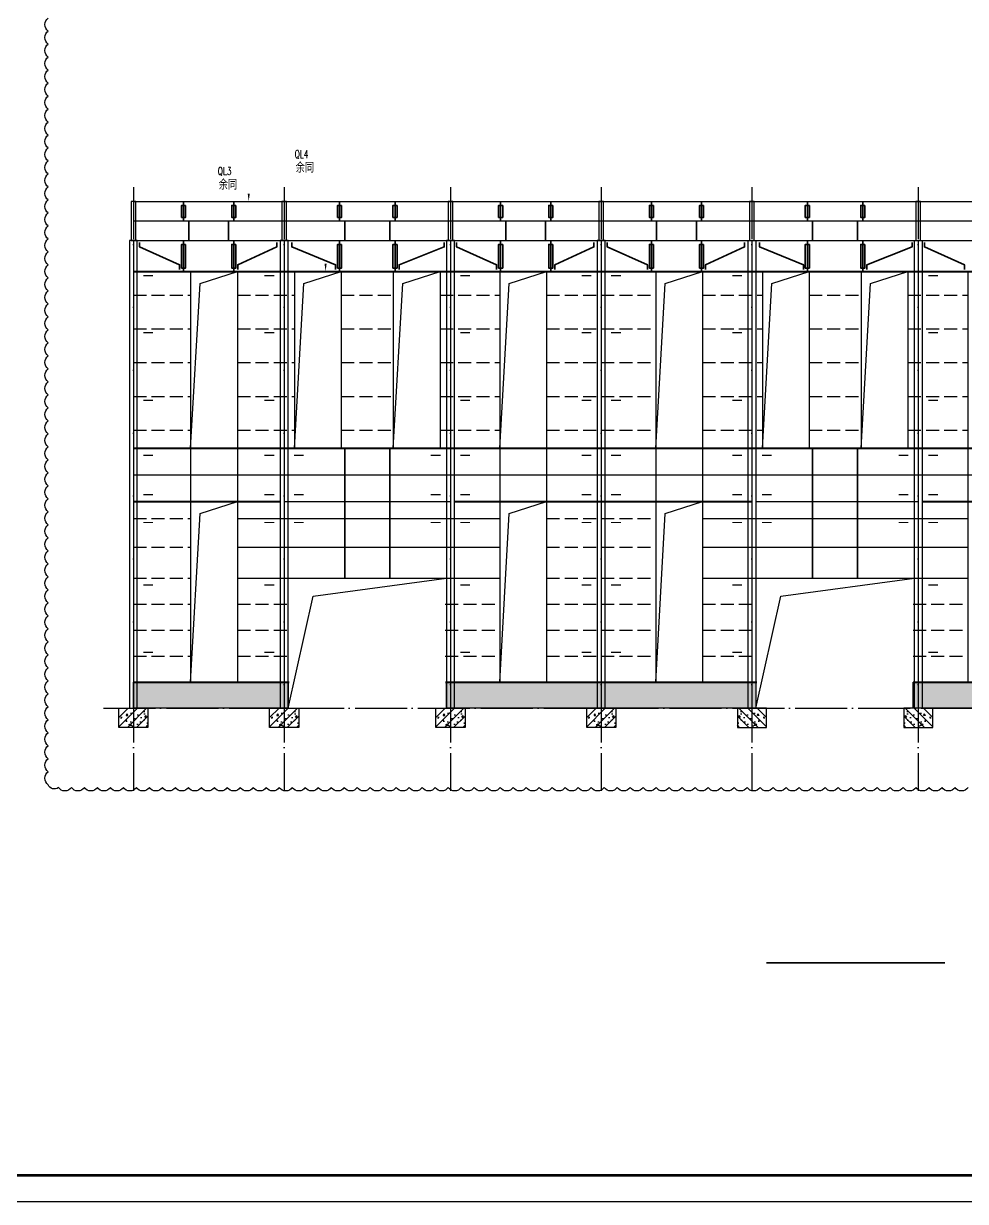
# Model space of a CAD drawing. Extents: x 95752 to 843522, y -411933 to 75567.
# Drawn here: x 734137 to 770378, y -113089 to -67764 of the extents above; entities that cross this region are included whole.
import ezdxf

# ---------------------------------------------------------------- set-up
doc = ezdxf.new("R2010")
doc.units = 0
doc.header["$LTSCALE"] = 1000
doc.header["$MEASUREMENT"] = 0
doc.linetypes.add('DASH', pattern=[0.35, 0.25, -0.1])
doc.linetypes.add('DOTE', pattern=[2.42, 2, -0.2, 0.02, -0.2])
for name, color, linetype in [('DIM_SYMB', 3, 'Continuous'), ('DOTE', 1, 'Continuous'), ('PUB_TITLE', 4, 'Continuous'), ('修改说明', 190, 'Continuous'), ('檩条', 4, 'Continuous'), ('钢柱', 6, 'Continuous')]:
    doc.layers.add(name, color=color, linetype=linetype)
doc.layers.add('拉杆', color=3, linetype='Continuous', lineweight=35)
doc.styles.add('_TCH_DIM', font='SIMPLEX', dxfattribs={"bigfont": 'GBCBIG'})

# ---------------------------------------------------------------- blocks, each defined once
blk = doc.blocks.new('qmlt4')
at = {"layer": '檩条', "color": 4}
for points in [[(600076, -644658), (654076, -644658)], [(600076, -645408), (654076, -645408)], [(600076, -646158), (654076, -646158)], [(602276, -647358), (602276, -655758)], [(604076, -647358), (604076, -655758)], [(606276, -647358), (606276, -654158)], [(608076, -647358), (608076, -654158)], [(610076, -647358), (610076, -654158)], [(611876, -647358), (611876, -654158)], [(614176, -647358), (614176, -655758)], [(615976, -647358), (615976, -655758)], [(620176, -647358), (620176, -655758)], [(621976, -647358), (621976, -655758)], [(624276, -647358), (624276, -654158)], [(626076, -647358), (626076, -654158)], [(628076, -647358), (628076, -654158)], [(629876, -647358), (629876, -654158)], [(632176, -647358), (632176, -655758)], [(633976, -647358), (633976, -655758)], [(638176, -647358), (638176, -655758)], [(639976, -647358), (639976, -655758)], [(642276, -647358), (642276, -654158)], [(644076, -647358), (644076, -654158)], [(646076, -647358), (646076, -654158)], [(647876, -647358), (647876, -654158)], [(650076, -647358), (650076, -654158)], [(651876, -647358), (651876, -654158)], [(600076, -655183), (654076, -655183)], [(602276, -655758), (602276, -663158)], [(604076, -655758), (604076, -663158)], [(614176, -655758), (614176, -663158)], [(615976, -655758), (615976, -663158)], [(620176, -655758), (620176, -663158)], [(621976, -655758), (621976, -663158)], [(632176, -655758), (632176, -663158)], [(633976, -655758), (633976, -663158)], [(638176, -655758), (638176, -663158)], [(639976, -655758), (639976, -663158)], [(605876, -656208), (612276, -656208)], [(624026, -656208), (630276, -656208)], [(650076, -656208), (650076, -663158)], [(651876, -656208), (651876, -663158)], [(604076, -656858), (614176, -656858)], [(621976, -656858), (632176, -656858)], [(639976, -656858), (650076, -656858)], [(604076, -657958), (614176, -657958)], [(621976, -657958), (632176, -657958)], [(639976, -657958), (650076, -657958)], [(604076, -659158), (614176, -659158)], [(621976, -659158), (632176, -659158)], [(639976, -659158), (650076, -659158)]]:
    blk.add_lwpolyline(points, dxfattribs=at)
at = {"layer": '檩条', "color": 2, "const_width": 80}
for points in [[(600076, -647358), (654076, -647358)], [(600076, -654158), (654076, -654158)], [(600076, -656208), (605726, -656208)], [(612426, -656208), (623876, -656208)], [(630426, -656208), (654076, -656208)], [(600076, -663158), (606076, -663158)], [(612076, -663158), (624076, -663158)], [(630076, -663158), (642026, -663158)], [(648126, -663158), (654076, -663158)]]:
    blk.add_lwpolyline(points, dxfattribs=at)
at = {"layer": '檩条', "color": 11, "linetype": 'DASH', "ltscale": 2}
for points in [[(600076, -648258), (602276, -648258)], [(604076, -648258), (606276, -648258)], [(608076, -648258), (610076, -648258)], [(611876, -648258), (614176, -648258)], [(615976, -648258), (620176, -648258)], [(621976, -648258), (624276, -648258)], [(626076, -648258), (628076, -648258)], [(629876, -648258), (632176, -648258)], [(633976, -648258), (638176, -648258)], [(639976, -648258), (642276, -648258)], [(644076, -648258), (646076, -648258)], [(647876, -648258), (650076, -648258)], [(651876, -648258), (654076, -648258)], [(600076, -649558), (602276, -649558)], [(604076, -649558), (606276, -649558)], [(608076, -649558), (610076, -649558)], [(611876, -649558), (614176, -649558)], [(615976, -649558), (620176, -649558)], [(621976, -649558), (624276, -649558)], [(626076, -649558), (628076, -649558)], [(629876, -649558), (632176, -649558)], [(633976, -649558), (638176, -649558)], [(639976, -649558), (642276, -649558)], [(644076, -649558), (646076, -649558)], [(647876, -649558), (650076, -649558)], [(651876, -649558), (654076, -649558)], [(600076, -650858), (602276, -650858)], [(604076, -650858), (606276, -650858)], [(608076, -650858), (610076, -650858)], [(611876, -650858), (614176, -650858)], [(615976, -650858), (620176, -650858)], [(621976, -650858), (624276, -650858)], [(626076, -650858), (628076, -650858)], [(629876, -650858), (632176, -650858)], [(633976, -650858), (638176, -650858)], [(639976, -650858), (642276, -650858)], [(644076, -650858), (646076, -650858)], [(647876, -650858), (650076, -650858)], [(651876, -650858), (654076, -650858)], [(600076, -652158), (602276, -652158)], [(604076, -652158), (606276, -652158)], [(608076, -652158), (610076, -652158)], [(611876, -652158), (614176, -652158)], [(615976, -652158), (620176, -652158)], [(621976, -652158), (624276, -652158)], [(626076, -652158), (628076, -652158)], [(629876, -652158), (632176, -652158)], [(633976, -652158), (638176, -652158)], [(639976, -652158), (642276, -652158)], [(644076, -652158), (646076, -652158)], [(647876, -652158), (650076, -652158)], [(651876, -652158), (654076, -652158)], [(600076, -653458), (602276, -653458)], [(604076, -653458), (606276, -653458)], [(608076, -653458), (610076, -653458)], [(611876, -653458), (614176, -653458)], [(615976, -653458), (620176, -653458)], [(621976, -653458), (624276, -653458)], [(626076, -653458), (628076, -653458)], [(629876, -653458), (632176, -653458)], [(633976, -653458), (638176, -653458)], [(639976, -653458), (642276, -653458)], [(644076, -653458), (646076, -653458)], [(647876, -653458), (650076, -653458)], [(651876, -653458), (654076, -653458)], [(600076, -656858), (602276, -656858)], [(615976, -656858), (620176, -656858)], [(633976, -656858), (638176, -656858)], [(651876, -656858), (654076, -656858)], [(600076, -657958), (602276, -657958)], [(615976, -657958), (620176, -657958)], [(633976, -657958), (638176, -657958)], [(651876, -657958), (654076, -657958)], [(600076, -659158), (602276, -659158)], [(615976, -659158), (620176, -659158)], [(633976, -659158), (638176, -659158)], [(651876, -659158), (654076, -659158)], [(600076, -660158), (602276, -660158)], [(604076, -660158), (606076, -660158)], [(612076, -660158), (614176, -660158)], [(615976, -660158), (620176, -660158)], [(621976, -660158), (624076, -660158)], [(630076, -660158), (632176, -660158)], [(633976, -660158), (638176, -660158)], [(639976, -660158), (642076, -660158)], [(648076, -660158), (650076, -660158)], [(651876, -660158), (654076, -660158)], [(600076, -661158), (602276, -661158)], [(604076, -661158), (606076, -661158)], [(612076, -661158), (614176, -661158)], [(615976, -661158), (620176, -661158)], [(621976, -661158), (624076, -661158)], [(630076, -661158), (632176, -661158)], [(633976, -661158), (638176, -661158)], [(639976, -661158), (642076, -661158)], [(648076, -661158), (650076, -661158)], [(651876, -661158), (654076, -661158)], [(600076, -662158), (602276, -662158)], [(604076, -662158), (606076, -662158)], [(612076, -662158), (614176, -662158)], [(615976, -662158), (620176, -662158)], [(621976, -662158), (624076, -662158)], [(630076, -662158), (632176, -662158)], [(633976, -662158), (638176, -662158)], [(639976, -662158), (642076, -662158)], [(648076, -662158), (650076, -662158)], [(651876, -662158), (654076, -662158)]]:
    blk.add_lwpolyline(points, dxfattribs=at)

msp = doc.modelspace()

# ---------------------------------------------------------------- hatches: boundary and pattern name
h = msp.add_hatch()
h.set_pattern_fill('AR-B816', color=251, scale=100, style=0)
h.set_pattern_definition([(0, (0, -37099.56), (0, 121.3104), []), (90, (0, -37099.56), (-121.3104, 121.3104), [121.3104, -121.3104])])
h.paths.add_polyline_path([(786414, -93109), (792514, -93109), (792514, -94109), (786414, -94109)])
h.paths.add_polyline_path([(768364, -93109), (780314, -93109), (780314, -94109), (768364, -94109)])
h.paths.add_polyline_path([(750414, -93109), (762314, -93109), (762314, -94109), (750414, -94109)])
h.paths.add_polyline_path([(738364, -93109), (744314, -93109), (744314, -94109), (738364, -94109)])
h = msp.add_hatch()
h.set_pattern_fill('钢筋混凝土', color=256, scale=100, style=0)
h.set_pattern_definition([(45, (-210645.55, 404526.97), (-176.776695, 176.776695), []), (50, (-210645.55, 404526.97), (717.26018, -62.75213), [75, -825]), (355, (-210645.55, 404527), (-138.75133, 752.19213), [60, -660]), (100.4514, (-210585.8, 404521.74), (578.5094, 689.43954), [63.7402, -701.1421]), (46.1842, (-210645.55, 404727), (1067.24105, -165.519), [112.5, -1237.5]), (96.6356, (-210556.6, 404713.2), (934.6627, 974.1179), [95.6103, -1051.713]), (351.1842, (-210645.5, 404727), (934.662, 974.1186), [90, -990]), (21, (-210545.55, 404676.97), (596.90705, -402.6189), [75, -825]), (326, (-210545.55, 404677), (243.31533, 725.15005), [60, -660]), (71.4514, (-210495.8, 404643.4), (840.22263, 322.5305), [63.7402, -701.1421]), (37.5, (-210645.55, 404526.97), (12.159855, 332.893854), [0, -652, 0, -670, 0, -662.5]), (7.5, (-210645.55, 404526.97), (263.06954, 394.41171), [0, -382, 0, -637, 0, -252.5]), (327.5, (-210868.55, 404526.97), (533.822436, -22.55487), [0, -250, 0, -780, 0, -1035]), (317.5, (-210968.55, 404526.97), (583.18617, 100.10498), [0, -325, 0, -518, 0, -735])])
h.paths.add_polyline_path([(737804.8, -94109), (738923.1, -94109), (738923.1, -94850.8), (737804.8, -94850.8)])
h = msp.add_hatch()
h.set_pattern_fill('钢筋混凝土', color=256, scale=100, style=0)
h.set_pattern_definition([(45, (-204845.55, 404526.97), (-176.776695, 176.776695), []), (50, (-204845.55, 404526.97), (717.26018, -62.75213), [75, -825]), (355, (-204845.55, 404527), (-138.75133, 752.19213), [60, -660]), (100.4514, (-204785.8, 404521.74), (578.5094, 689.43954), [63.7402, -701.1421]), (46.1842, (-204845.55, 404727), (1067.24105, -165.519), [112.5, -1237.5]), (96.6356, (-204756.6, 404713.2), (934.6627, 974.1179), [95.6103, -1051.713]), (351.1842, (-204845.5, 404727), (934.662, 974.1186), [90, -990]), (21, (-204745.55, 404676.97), (596.90705, -402.6189), [75, -825]), (326, (-204745.55, 404677), (243.31533, 725.15005), [60, -660]), (71.4514, (-204695.8, 404643.4), (840.22263, 322.5305), [63.7402, -701.1421]), (37.5, (-204845.55, 404526.97), (12.159855, 332.893854), [0, -652, 0, -670, 0, -662.5]), (7.5, (-204845.55, 404526.97), (263.06954, 394.41171), [0, -382, 0, -637, 0, -252.5]), (327.5, (-205068.55, 404526.97), (533.822436, -22.55487), [0, -250, 0, -780, 0, -1035]), (317.5, (-205168.55, 404526.97), (583.18617, 100.10498), [0, -325, 0, -518, 0, -735])])
h.paths.add_polyline_path([(743604.8, -94109), (744723.1, -94109), (744723.1, -94850.8), (743604.8, -94850.8)])
h = msp.add_hatch()
h.set_pattern_fill('钢筋混凝土', color=256, scale=100, style=0)
h.set_pattern_definition([(45, (-198445.55, 404526.97), (-176.776695, 176.776695), []), (50, (-198445.55, 404526.97), (717.26018, -62.75213), [75, -825]), (355, (-198445.55, 404527), (-138.75133, 752.19213), [60, -660]), (100.4514, (-198385.8, 404521.74), (578.5094, 689.43954), [63.7402, -701.1421]), (46.1842, (-198445.55, 404727), (1067.24105, -165.519), [112.5, -1237.5]), (96.6356, (-198356.6, 404713.2), (934.6627, 974.1179), [95.6103, -1051.713]), (351.1842, (-198445.5, 404727), (934.662, 974.1186), [90, -990]), (21, (-198345.55, 404676.97), (596.90705, -402.6189), [75, -825]), (326, (-198345.55, 404677), (243.31533, 725.15005), [60, -660]), (71.4514, (-198295.8, 404643.4), (840.22263, 322.5305), [63.7402, -701.1421]), (37.5, (-198445.55, 404526.97), (12.159855, 332.893854), [0, -652, 0, -670, 0, -662.5]), (7.5, (-198445.55, 404526.97), (263.06954, 394.41171), [0, -382, 0, -637, 0, -252.5]), (327.5, (-198668.55, 404526.97), (533.822436, -22.55487), [0, -250, 0, -780, 0, -1035]), (317.5, (-198768.55, 404526.97), (583.18617, 100.10498), [0, -325, 0, -518, 0, -735])])
h.paths.add_polyline_path([(750004.8, -94109), (751123.1, -94109), (751123.1, -94850.8), (750004.8, -94850.8)])
h = msp.add_hatch()
h.set_pattern_fill('钢筋混凝土', color=256, scale=100, style=0)
h.set_pattern_definition([(45, (-192645.55, 404526.97), (-176.776695, 176.776695), []), (50, (-192645.55, 404526.97), (717.26018, -62.75213), [75, -825]), (355, (-192645.55, 404527), (-138.75133, 752.19213), [60, -660]), (100.4514, (-192585.8, 404521.74), (578.5094, 689.43954), [63.7402, -701.1421]), (46.1842, (-192645.55, 404727), (1067.24105, -165.519), [112.5, -1237.5]), (96.6356, (-192556.6, 404713.2), (934.6627, 974.1179), [95.6103, -1051.713]), (351.1842, (-192645.5, 404727), (934.662, 974.1186), [90, -990]), (21, (-192545.55, 404676.97), (596.90705, -402.6189), [75, -825]), (326, (-192545.55, 404677), (243.31533, 725.15005), [60, -660]), (71.4514, (-192495.8, 404643.4), (840.22263, 322.5305), [63.7402, -701.1421]), (37.5, (-192645.55, 404526.97), (12.159855, 332.893854), [0, -652, 0, -670, 0, -662.5]), (7.5, (-192645.55, 404526.97), (263.06954, 394.41171), [0, -382, 0, -637, 0, -252.5]), (327.5, (-192868.55, 404526.97), (533.822436, -22.55487), [0, -250, 0, -780, 0, -1035]), (317.5, (-192968.55, 404526.97), (583.18617, 100.10498), [0, -325, 0, -518, 0, -735])])
h.paths.add_polyline_path([(755804.8, -94109), (756923.1, -94109), (756923.1, -94850.8), (755804.8, -94850.8)])
h = msp.add_hatch()
h.set_pattern_fill('钢筋混凝土', color=256, scale=100, style=0)
h.set_pattern_definition([(135, (1711173.47, 404526.97), (176.776695, 176.776695), []), (130, (1711173.47, 404526.97), (-717.26018, -62.75213), [75, -825]), (185, (1711173.5, 404527), (138.75133, 752.19213), [60, -660]), (79.5486, (1711113.7, 404521.74), (-578.5094, 689.43954), [63.7402, -701.1421]), (133.8158, (1711173.5, 404727), (-1067.24105, -165.519), [112.5, -1237.5]), (83.3644, (1711084.5, 404713.2), (-934.6627, 974.1179), [95.6103, -1051.713]), (188.8158, (1711173.5, 404727), (-934.662, 974.1186), [90, -990]), (159, (1711073.47, 404676.97), (-596.90705, -402.6189), [75, -825]), (214, (1711073.5, 404677), (-243.31533, 725.15005), [60, -660]), (108.5486, (1711023.7, 404643.4), (-840.22263, 322.5305), [63.7402, -701.1421]), (142.5, (1711173.47, 404526.97), (-12.159855, 332.893854), [0, -652, 0, -670, 0, -662.5]), (172.5, (1711173.47, 404526.97), (-263.06954, 394.41171), [0, -382, 0, -637, 0, -252.5]), (212.5, (1711396.47, 404526.97), (-533.822436, -22.55487), [0, -250, 0, -780, 0, -1035]), (222.5, (1711496.47, 404526.97), (-583.18617, 100.10498), [0, -325, 0, -518, 0, -735])])
h.paths.add_polyline_path([(762723.1, -94109), (761604.8, -94109), (761604.8, -94850.8), (762723.1, -94850.8)])
h = msp.add_hatch()
h.set_pattern_fill('钢筋混凝土', color=256, scale=100, style=0)
h.set_pattern_definition([(135, (1717573.47, 404526.97), (176.776695, 176.776695), []), (130, (1717573.47, 404526.97), (-717.26018, -62.75213), [75, -825]), (185, (1717573.5, 404527), (138.75133, 752.19213), [60, -660]), (79.5486, (1717513.7, 404521.74), (-578.5094, 689.43954), [63.7402, -701.1421]), (133.8158, (1717573.5, 404727), (-1067.24105, -165.519), [112.5, -1237.5]), (83.3644, (1717484.5, 404713.2), (-934.6627, 974.1179), [95.6103, -1051.713]), (188.8158, (1717573.5, 404727), (-934.662, 974.1186), [90, -990]), (159, (1717473.47, 404676.97), (-596.90705, -402.6189), [75, -825]), (214, (1717473.5, 404677), (-243.31533, 725.15005), [60, -660]), (108.5486, (1717423.7, 404643.4), (-840.22263, 322.5305), [63.7402, -701.1421]), (142.5, (1717573.47, 404526.97), (-12.159855, 332.893854), [0, -652, 0, -670, 0, -662.5]), (172.5, (1717573.47, 404526.97), (-263.06954, 394.41171), [0, -382, 0, -637, 0, -252.5]), (212.5, (1717796.47, 404526.97), (-533.822436, -22.55487), [0, -250, 0, -780, 0, -1035]), (222.5, (1717896.47, 404526.97), (-583.18617, 100.10498), [0, -325, 0, -518, 0, -735])])
h.paths.add_polyline_path([(769123.1, -94109), (768004.8, -94109), (768004.8, -94850.8), (769123.1, -94850.8)])

# ---------------------------------------------------------------- linework, layer by layer
at = {"const_width": 50}
for points in [[(738744.9, -77463.3), (739120.5, -77463.3)], [(743782.9, -77463.9), (743407.4, -77463.9)], [(750944.9, -77463.9), (751320.5, -77463.9)], [(755982.9, -77463.9), (755607.4, -77463.9)], [(756744.9, -77463.9), (757120.5, -77463.9)], [(761782.9, -77463.9), (761407.4, -77463.9)], [(768944.9, -77463.9), (769320.5, -77463.9)], [(738744.9, -79663.3), (739120.5, -79663.3)], [(743782.9, -79663.9), (743407.4, -79663.9)], [(750944.9, -79663.9), (751320.5, -79663.9)], [(755982.9, -79663.9), (755607.4, -79663.9)], [(756744.9, -79663.9), (757120.5, -79663.9)], [(761782.9, -79663.9), (761407.4, -79663.9)], [(768944.9, -79663.9), (769320.5, -79663.9)], [(738744.9, -82263.3), (739120.5, -82263.3)], [(743782.9, -82263.9), (743407.4, -82263.9)], [(750944.9, -82263.9), (751320.5, -82263.9)], [(755982.9, -82263.9), (755607.4, -82263.9)], [(756744.9, -82263.9), (757120.5, -82263.9)], [(761782.9, -82263.9), (761407.4, -82263.9)], [(768944.9, -82263.9), (769320.5, -82263.9)], [(738744.9, -84373.5), (739120.5, -84373.5)], [(743782.9, -84374.1), (743407.4, -84374.1)], [(744544.9, -84374.1), (744920.5, -84374.1)], [(750182.9, -84374.1), (749807.4, -84374.1)], [(750944.9, -84374.1), (751320.5, -84374.1)], [(755982.9, -84374.1), (755607.4, -84374.1)], [(756744.9, -84374.1), (757120.5, -84374.1)], [(761782.9, -84374.1), (761407.4, -84374.1)], [(762544.9, -84374.1), (762920.5, -84374.1)], [(768182.9, -84374.1), (767807.4, -84374.1)], [(768944.9, -84374.1), (769320.5, -84374.1)], [(738744.9, -85896.7), (739120.5, -85896.7)], [(743782.9, -85897.3), (743407.4, -85897.3)], [(744544.9, -85897.3), (744920.5, -85897.3)], [(750182.9, -85897.3), (749807.4, -85897.3)], [(750944.9, -85897.3), (751320.5, -85897.3)], [(755982.9, -85897.3), (755607.4, -85897.3)], [(756744.9, -85897.3), (757120.5, -85897.3)], [(761782.9, -85897.3), (761407.4, -85897.3)], [(762544.9, -85897.3), (762920.5, -85897.3)], [(768182.9, -85897.3), (767807.4, -85897.3)], [(768944.9, -85897.3), (769320.5, -85897.3)], [(738744.9, -86963.3), (739120.5, -86963.3)], [(743782.9, -86963.9), (743407.4, -86963.9)], [(744544.9, -86963.9), (744920.5, -86963.9)], [(750182.9, -86963.9), (749807.4, -86963.9)], [(750944.9, -86963.9), (751320.5, -86963.9)], [(755982.9, -86963.9), (755607.4, -86963.9)], [(756744.9, -86963.9), (757120.5, -86963.9)], [(761782.9, -86963.9), (761407.4, -86963.9)], [(762544.9, -86963.9), (762920.5, -86963.9)], [(768182.9, -86963.9), (767807.4, -86963.9)], [(768944.9, -86963.9), (769320.5, -86963.9)], [(738744.9, -89363.3), (739120.5, -89363.3)], [(743782.9, -89363.9), (743407.4, -89363.9)], [(750944.9, -89363.9), (751320.5, -89363.9)], [(755982.9, -89363.9), (755607.4, -89363.9)], [(756744.9, -89363.9), (757120.5, -89363.9)], [(761782.9, -89363.9), (761407.4, -89363.9)], [(768944.9, -89363.9), (769320.5, -89363.9)], [(738744.9, -91963.3), (739120.5, -91963.3)], [(743782.9, -91963.9), (743407.4, -91963.9)], [(750944.9, -91963.9), (751320.5, -91963.9)], [(755982.9, -91963.9), (755607.4, -91963.9)], [(756744.9, -91963.9), (757120.5, -91963.9)], [(761782.9, -91963.9), (761407.4, -91963.9)], [(768944.9, -91963.9), (769320.5, -91963.9)]]:
    msp.add_lwpolyline(points, dxfattribs=at)
for points in [[(740564, -84109), (740927.2, -77763.1), (742364, -77309)], [(744564, -84109), (744927.2, -77763.1), (746364, -77309)], [(748364, -84109), (748727.2, -77763.1), (750164, -77309)], [(752464, -84109), (752827.2, -77763.1), (754264, -77309)], [(758464, -84109), (758827.2, -77763.1), (760264, -77309)], [(762564, -84109), (762927.2, -77763.1), (764364, -77309)], [(766364, -84109), (766727.2, -77763.1), (768164, -77309)], [(740564, -93109), (740927.2, -86613.1), (742364, -86159)], [(752464, -93109), (752827.2, -86613.1), (754264, -86159)], [(758464, -93109), (758827.2, -86613.1), (760264, -86159)], [(744314, -94109), (745278, -89800.2), (750414, -89109)], [(762314, -94109), (763278, -89800.2), (768414, -89109)]]:
    msp.add_lwpolyline(points)
at = {"color": 251}
for points in [[(738364, -93109), (744314, -93109), (744314, -94109), (738364, -94109)], [(750414, -93109), (762314, -93109), (762314, -94109), (750414, -94109)], [(768364, -93109), (780314, -93109), (780314, -94109), (768364, -94109)]]:
    msp.add_lwpolyline(points, close=True, dxfattribs=at)
for points in [[(737804.8, -94109), (738923.1, -94109), (738923.1, -94850.8), (737804.8, -94850.8)], [(743604.8, -94109), (744723.1, -94109), (744723.1, -94850.8), (743604.8, -94850.8)], [(750004.8, -94109), (751123.1, -94109), (751123.1, -94850.8), (750004.8, -94850.8)], [(755804.8, -94109), (756923.1, -94109), (756923.1, -94850.8), (755804.8, -94850.8)], [(762723.1, -94109), (761604.8, -94109), (761604.8, -94850.8), (762723.1, -94850.8)], [(769123.1, -94109), (768004.8, -94109), (768004.8, -94850.8), (769123.1, -94850.8)]]:
    msp.add_lwpolyline(points, close=True)
at = {"layer": 'DIM_SYMB'}
for points in [[(743968.1, -73043.5, 0, 0, 0), (745758.7, -73043.5, 0, 0, 0), (745758.7, -77309, 0, 80, 0), (745758.7, -77009, 0, 0, 0)], [(741010.5, -73695.8, 0, 0, 0), (742801.1, -73695.8, 0, 0, 0), (742801.1, -74609, 0, 80, 0), (742801.1, -74309, 0, 0, 0)]]:
    msp.add_lwpolyline(points, format="xyseb", dxfattribs=at)
at = {"layer": 'DIM_SYMB', "const_width": 70}
msp.add_lwpolyline([(762722.1, -103909.5), (769596.1, -103909.5)], dxfattribs=at)
at = {"layer": 'DOTE', "linetype": 'DOTE'}
for p, q in [((738364, -74063.2), (738364, -97282.8)), ((744164, -74063.2), (744164, -97282.8)), ((750564, -74063.2), (750564, -97282.8)), ((756364, -74063.2), (756364, -97282.8)), ((762164, -74063.2), (762164, -97282.8)), ((768564, -74063.2), (768564, -97282.8)), ((737212.1, -94109), (793846.5, -94109))]:
    msp.add_line(p, q, dxfattribs=at)
at = {"layer": 'PUB_TITLE'}
msp.add_lwpolyline([(628614.8, -113089.5), (806914.8, -113089.5), (806914.8, -28989.5), (628614.8, -28989.5)], close=True, dxfattribs=at)
at = {"layer": 'PUB_TITLE', "const_width": 100}
msp.add_lwpolyline([(631114.8, -112089.5), (805914.8, -112089.5), (805914.8, -29989.5), (631114.8, -29989.5)], close=True, dxfattribs=at)
at = {"layer": '修改说明'}
msp.add_lwpolyline([(770477.9, -97163.6, -0.5206), (769977.9, -97163.6, -0.5206), (769477.9, -97163.6, -0.5206), (768977.9, -97163.6, -0.5206), (768477.9, -97163.6, -0.5206), (767977.9, -97163.6, -0.5206), (767477.9, -97163.6, -0.5206), (766977.9, -97163.6, -0.5206), (766477.9, -97163.6, -0.5206), (765977.9, -97163.6, -0.5206), (765477.9, -97163.6, -0.5206), (764977.9, -97163.6, -0.5206), (764477.9, -97163.6, -0.5206), (763977.9, -97163.6, -0.5206), (763477.9, -97163.6, -0.5206), (762977.9, -97163.6, -0.5206), (762477.9, -97163.6, -0.5206), (761977.9, -97163.6, -0.5206), (761477.9, -97163.6, -0.5206), (760977.9, -97163.6, -0.5206), (760477.9, -97163.6, -0.5206), (759977.9, -97163.6, -0.5206), (759477.9, -97163.6, -0.5206), (758977.9, -97163.6, -0.5206), (758477.9, -97163.6, -0.5206), (757977.9, -97163.6, -0.5206), (757477.9, -97163.6, -0.5206), (756977.9, -97163.6, -0.5206), (756477.9, -97163.6, -0.5206), (755977.9, -97163.6, -0.5206), (755477.9, -97163.6, -0.5206), (754977.9, -97163.6, -0.5206), (754477.9, -97163.6, -0.5206), (753977.9, -97163.6, -0.5206), (753477.9, -97163.6, -0.5206), (752977.9, -97163.6, -0.5206), (752477.9, -97163.6, -0.5206), (751977.9, -97163.6, -0.5206), (751477.9, -97163.6, -0.5206), (750977.9, -97163.6, -0.5206), (750477.9, -97163.6, -0.5206), (749977.9, -97163.6, -0.5206), (749477.9, -97163.6, -0.5206), (748977.9, -97163.6, -0.5206), (748477.9, -97163.6, -0.5206), (747977.9, -97163.6, -0.5206), (747477.9, -97163.6, -0.5206), (746977.9, -97163.6, -0.5206), (746477.9, -97163.6, -0.5206), (745977.9, -97163.6, -0.5206), (745477.9, -97163.6, -0.5206), (744977.9, -97163.6, -0.5206), (744477.9, -97163.6, -0.5206), (743977.9, -97163.6, -0.5206), (743477.9, -97163.6, -0.5206), (742977.9, -97163.6, -0.5206), (742477.9, -97163.6, -0.5206), (741977.9, -97163.6, -0.5206), (741477.9, -97163.6, -0.5206), (740977.9, -97163.6, -0.5206), (740477.9, -97163.6, -0.5206), (739977.9, -97163.6, -0.5206), (739477.9, -97163.6, -0.5206), (738977.9, -97163.6, -0.5206), (738477.9, -97163.6, -0.5206), (737977.9, -97163.6, -0.5206), (737477.9, -97163.6, -0.5206), (736977.9, -97163.6, -0.5206), (736477.9, -97163.6, -0.5206), (735977.9, -97163.6, -0.5206), (735477.9, -97163.6, -0.5206), (735089.1, -97052.4, -0.5206), (735089.1, -96552.4, -0.5206), (735089.1, -96052.4, -0.5206), (735089.1, -95552.4, -0.5206), (735089.1, -95052.4, -0.5206), (735089.1, -94552.4, -0.5206), (735089.1, -94052.4, -0.5206), (735089.1, -93552.4, -0.5206), (735089.1, -93052.4, -0.5206), (735089.1, -92552.4, -0.5206), (735089.1, -92052.4, -0.5206), (735089.1, -91552.4, -0.5206), (735089.1, -91052.4, -0.5206), (735089.1, -90552.4, -0.5206), (735089.1, -90052.4, -0.5206), (735089.1, -89552.4, -0.5206), (735089.1, -89052.4, -0.5206), (735089.1, -88552.4, -0.5206), (735089.1, -88052.4, -0.5206), (735089.1, -87552.4, -0.5206), (735089.1, -87052.4, -0.5206), (735089.1, -86552.4, -0.5206), (735089.1, -86052.4, -0.5206), (735089.1, -85552.4, -0.5206), (735089.1, -85052.4, -0.5206), (735089.1, -84552.4, -0.5206), (735089.1, -84052.4, -0.5206), (735089.1, -83552.4, -0.5206), (735089.1, -83052.4, -0.5206), (735089.1, -82552.4, -0.5206), (735089.1, -82052.4, -0.5206), (735089.1, -81552.4, -0.5206), (735089.1, -81052.4, -0.5206), (735089.1, -80552.4, -0.5206), (735089.1, -80052.4, -0.5206), (735089.1, -79552.4, -0.5206), (735089.1, -79052.4, -0.5206), (735089.1, -78552.4, -0.5206), (735089.1, -78052.4, -0.5206), (735089.1, -77552.4, -0.5206), (735089.1, -77052.4, -0.5206), (735089.1, -76552.4, -0.5206), (735089.1, -76052.4, -0.5206), (735089.1, -75552.4, -0.5206), (735089.1, -75052.4, -0.5206), (735089.1, -74552.4, -0.5206), (735089.1, -74052.4, -0.5206), (735089.1, -73552.4, -0.5206), (735089.1, -73052.4, -0.5206), (735089.1, -72552.4, -0.5206), (735089.1, -72052.4, -0.5206), (735089.1, -71552.4, -0.5206), (735089.1, -71052.4, -0.5206), (735089.1, -70552.4, -0.5206), (735089.1, -70052.4, -0.5206), (735089.1, -69552.4, -0.5206), (735089.1, -69052.4, -0.5206), (735089.1, -68552.4, -0.5206), (735089.1, -68052.4, -0.5206), (735089.1, -67552.4, -0.5206)], format="xyb", dxfattribs=at)
at = {"layer": '拉杆'}
for points in [[(740374.8, -74764.1), (740215.6, -74764.1), (740215.6, -75222.5), (740374.8, -75222.5)], [(742305.9, -74764.1), (742146.7, -74764.1), (742146.7, -75222.5), (742305.9, -75222.5)], [(746376.7, -74764.1), (746217.6, -74764.1), (746217.6, -75222.5), (746376.7, -75222.5)], [(748509.7, -74764.1), (748350.6, -74764.1), (748350.6, -75222.5), (748509.7, -75222.5)], [(752574.8, -74764.1), (752415.6, -74764.1), (752415.6, -75222.5), (752574.8, -75222.5)], [(754505.9, -74764.1), (754346.7, -74764.1), (754346.7, -75222.5), (754505.9, -75222.5)], [(758374.8, -74764.1), (758215.6, -74764.1), (758215.6, -75222.5), (758374.8, -75222.5)], [(760305.9, -74764.1), (760146.7, -74764.1), (760146.7, -75222.5), (760305.9, -75222.5)], [(764376.7, -74764.1), (764217.6, -74764.1), (764217.6, -75222.5), (764376.7, -75222.5)], [(766509.7, -74764.1), (766350.6, -74764.1), (766350.6, -75222.5), (766509.7, -75222.5)], [(740374.8, -76264.1), (740215.6, -76264.1), (740215.6, -77172.5), (740374.8, -77172.5)], [(742305.9, -76264.1), (742146.7, -76264.1), (742146.7, -77172.5), (742305.9, -77172.5)], [(746376.7, -76264.1), (746217.6, -76264.1), (746217.6, -77172.5), (746376.7, -77172.5)], [(748509.7, -76264.1), (748350.6, -76264.1), (748350.6, -77172.5), (748509.7, -77172.5)], [(752574.8, -76264.1), (752415.6, -76264.1), (752415.6, -77172.5), (752574.8, -77172.5)], [(754505.9, -76264.1), (754346.7, -76264.1), (754346.7, -77172.5), (754505.9, -77172.5)], [(758374.8, -76264.1), (758215.6, -76264.1), (758215.6, -77172.5), (758374.8, -77172.5)], [(760305.9, -76264.1), (760146.7, -76264.1), (760146.7, -77172.5), (760305.9, -77172.5)], [(764376.7, -76264.1), (764217.6, -76264.1), (764217.6, -77172.5), (764376.7, -77172.5)], [(766509.7, -76264.1), (766350.6, -76264.1), (766350.6, -77172.5), (766509.7, -77172.5)]]:
    msp.add_lwpolyline(points, close=True, dxfattribs=at)
at = {"layer": '拉杆', "color": 6}
for points in [[(740295, -75359), (740295, -74609)], [(742226.1, -75359), (742226.1, -74609)], [(746297, -75359), (746297, -74609)], [(748430, -75359), (748430, -74609)], [(752495, -75359), (752495, -74609)], [(754426.1, -75359), (754426.1, -74609)], [(758295, -75359), (758295, -74609)], [(760226.1, -75359), (760226.1, -74609)], [(764297, -75359), (764297, -74609)], [(766430, -75359), (766430, -74609)], [(740295, -77309), (740295, -76109)], [(742226.1, -77309), (742226.1, -76109)], [(746297, -77309), (746297, -76109)], [(748430, -77309), (748430, -76109)], [(752495, -77309), (752495, -76109)], [(754426.1, -77309), (754426.1, -76109)], [(758295, -77309), (758295, -76109)], [(760226.1, -77309), (760226.1, -76109)], [(764297, -77309), (764297, -76109)], [(766430, -77309), (766430, -76109)]]:
    msp.add_lwpolyline(points, dxfattribs=at)
at = {"layer": '拉杆'}
for points in [[(740496, -75359), (740496, -76109)], [(742026.1, -75359), (742026.1, -76109)], [(746498, -75359), (746498, -76109)], [(748230, -75359), (748230, -76109)], [(752696, -75359), (752696, -76109)], [(754226.1, -75359), (754226.1, -76109)], [(758496, -75359), (758496, -76109)], [(760026.1, -75359), (760026.1, -76109)], [(764498, -75359), (764498, -76109)], [(766230, -75359), (766230, -76109)], [(746498, -84109), (746498, -89109)], [(748230, -84109), (748230, -89109)], [(764498, -84109), (764498, -89109)], [(766230, -84109), (766230, -89109)]]:
    msp.add_lwpolyline(points, dxfattribs=at)
at = {"layer": '拉杆', "color": 2}
for points in [[(738599.2, -76184.2), (738599.2, -76355.9), (740140.9, -77045.8), (740140.9, -77222)], [(743880.7, -76184.2), (743880.7, -76355.9), (742380.7, -77045.8), (742380.7, -77222)], [(744456.6, -76184.2), (744456.6, -76355.9), (746142.8, -77045.8), (746142.8, -77222.1)], [(750322.8, -76184.2), (750322.8, -76355.9), (748584.5, -77045.8), (748584.5, -77222.1)], [(750799.2, -76184.2), (750799.2, -76355.9), (752340.9, -77045.8), (752340.9, -77222)], [(756080.7, -76184.2), (756080.7, -76355.9), (754580.7, -77045.8), (754580.7, -77222)], [(756599.2, -76184.2), (756599.2, -76355.9), (758140.9, -77045.8), (758140.9, -77222)], [(761880.7, -76184.2), (761880.7, -76355.9), (760380.7, -77045.8), (760380.7, -77222)], [(762456.6, -76184.2), (762456.6, -76355.9), (764142.8, -77045.8), (764142.8, -77222.1)], [(768322.8, -76184.2), (768322.8, -76355.9), (766584.5, -77045.8), (766584.5, -77222.1)], [(768799.2, -76184.2), (768799.2, -76355.9), (770340.9, -77045.8), (770340.9, -77222)]]:
    msp.add_lwpolyline(points, dxfattribs=at)
at = {"layer": '钢柱'}
for p, q in [((738364, -76109.6), (738364, -94109)), ((744164, -76109.6), (744164, -94109)), ((750564, -76109.6), (750564, -94109)), ((756364, -76109.6), (756364, -94109)), ((762164, -76109.6), (762163.9, -94109)), ((768564, -76109.6), (768563.9, -94109))]:
    msp.add_line(p, q, dxfattribs=at)
for points in [[(738275.9, -76109.6), (738452, -76109.6), (738452, -74609.7), (738275.9, -74609.7)], [(744075.9, -76109.6), (744252, -76109.6), (744252, -74609.7), (744075.9, -74609.7)], [(750475.9, -76109.6), (750652, -76109.6), (750652, -74609.7), (750475.9, -74609.7)], [(756275.9, -76109.6), (756452, -76109.6), (756452, -74609.7), (756275.9, -74609.7)], [(762075.9, -76109.6), (762252, -76109.6), (762252, -74609.7), (762075.9, -74609.7)], [(768475.9, -76109.6), (768652, -76109.6), (768652, -74609.7), (768475.9, -74609.7)], [(738214, -94109), (738514, -94109), (738514, -76109.6), (738214, -76109.6)], [(744014, -94109), (744314, -94109), (744314, -76109.6), (744014, -76109.6)], [(750414, -94109), (750714, -94109), (750714, -76109.6), (750414, -76109.6)], [(756214, -94109), (756514, -94109), (756514, -76109.6), (756214, -76109.6)], [(762314, -94109), (762014, -94109), (762014, -76109.6), (762314, -76109.6)], [(768714, -94109), (768414, -94109), (768414, -76109.6), (768714, -76109.6)]]:
    msp.add_lwpolyline(points, close=True, dxfattribs=at)

# ---------------------------------------------------------------- block references
msp.add_blockref('qmlt4', (138288.3, 570048.6))

# ---------------------------------------------------------------- texts
at = {"layer": 'DIM_SYMB', "color": 7, "style": '_TCH_DIM', "width": 0.705882}
for s, p in [('QL4', (744568.4, -72938.5)), ('QL3', (741610.8, -73590.8))]:
    msp.add_text(s, height=297.5, dxfattribs=at).set_placement(p)
at = {"layer": 'DIM_SYMB', "color": 7, "style": '_TCH_DIM'}
for p in [(744606.7, -73498.5), (741649.1, -74150.8)]:
    msp.add_text('余同', height=352.59, dxfattribs=at).set_placement(p)

doc.saveas('drawing.dxf')
